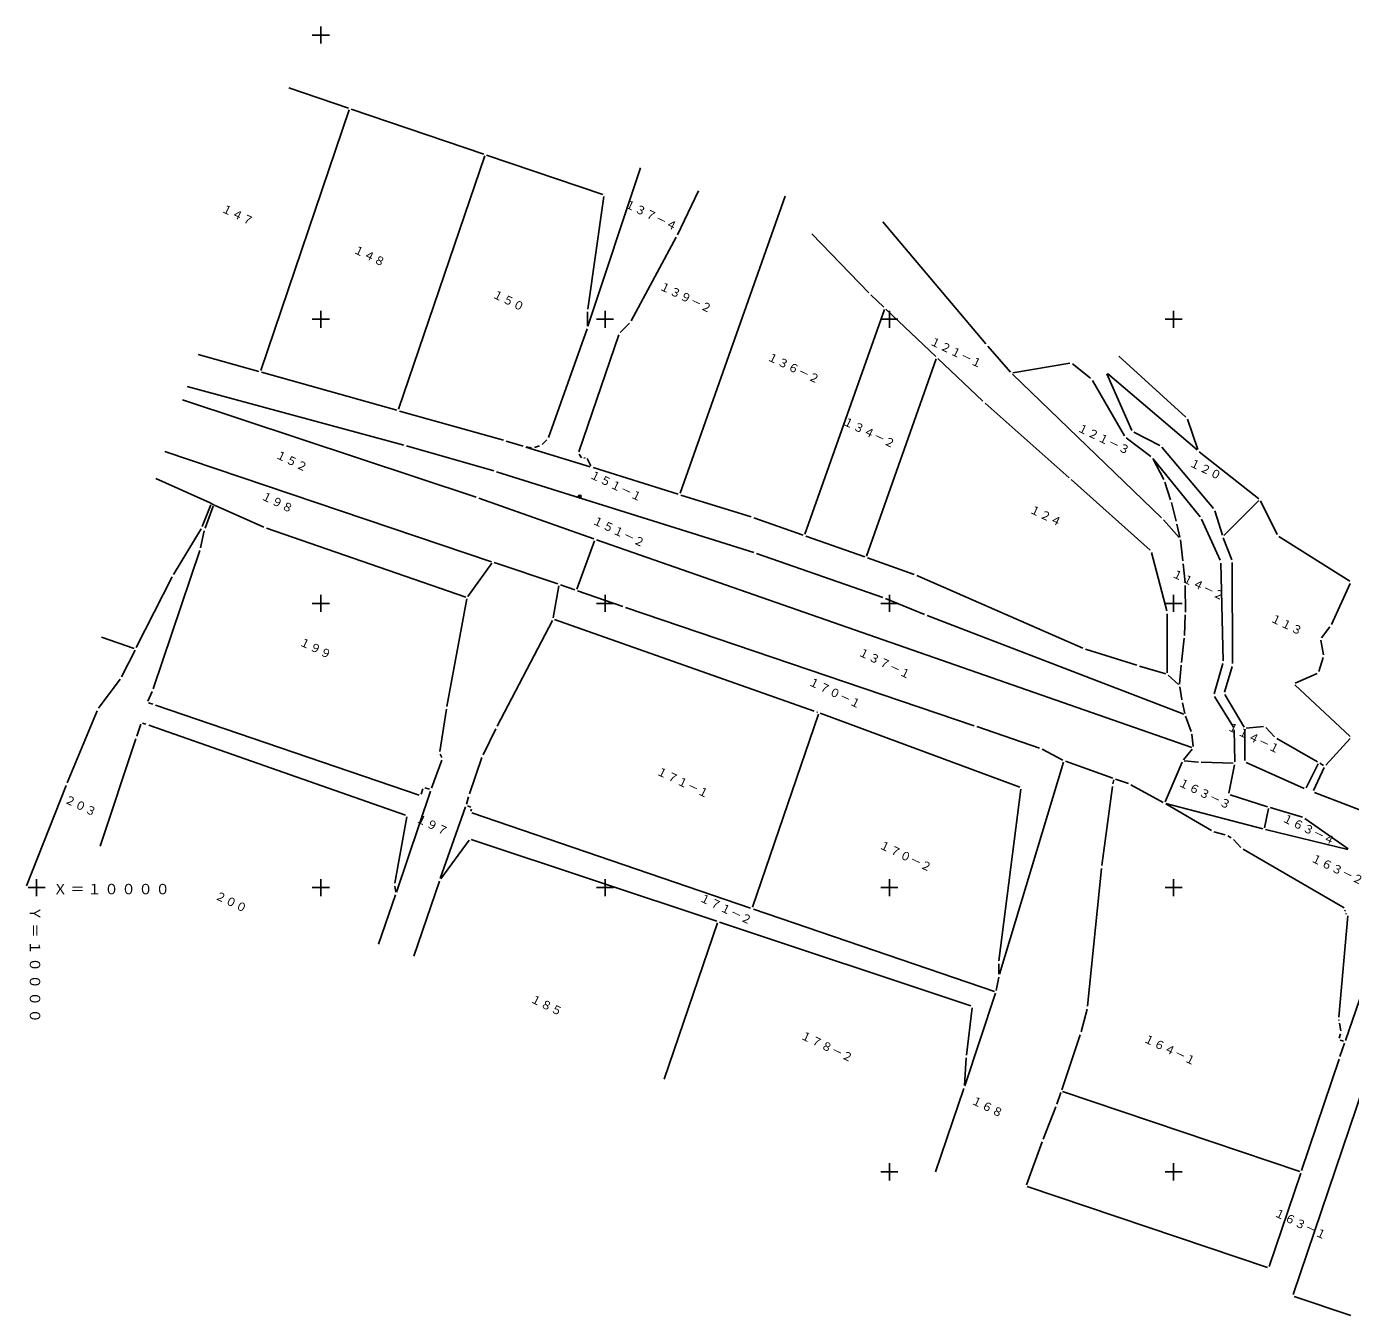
# Model space of a CAD drawing. Units: millimetres, scale not verified. Extents: x -217956 to 172735, y -134740 to 150066.
# Drawn here: x -217956 to 14934, y -76710 to 150066 of the extents above; entities that cross this region are included whole.
import ezdxf
from ezdxf.enums import TextEntityAlignment as Align

# ---------------------------------------------------------------- set-up
doc = ezdxf.new("R2010")
doc.units = ezdxf.units.MM
doc.header["$LTSCALE"] = 1000
doc.header["$PDMODE"] = 32
doc.header["$PDSIZE"] = 500
doc.layers.add('3-0', color=6, linetype='Continuous')
doc.layers.add('3-1', color=6, linetype='Continuous')
doc.styles.add('ＭＳ ゴシック', font='')
doc.styles.get('ＭＳ ゴシック').set_extended_font_data('MS Gothic')

msp = doc.modelspace()

# ---------------------------------------------------------------- linework, layer by layer
at = {"layer": '3-0'}
for p, q in [((-161334, 135699), (-171796, 139252)), ((-176750, 89537), (-161178, 135382)), ((-137514, 127607), (-160861, 135538)), ((-152498, 82718), (-137358, 127290)), ((-116598, 120503), (-137041, 127446)), ((-109959, 125206), (-119200, 97335)), ((-99732, 121156), (-103434, 113435)), ((-119247, 100338), (-116397, 120175)), ((-103000, 67949), (-84533, 120207)), ((-67309, 115705), (-49201, 94218)), ((-103661, 112990), (-111577, 98258)), ((-69768, 103178), (-79833, 113608)), ((-67162, 100688), (-69413, 102826)), ((-81040, 60729), (-67064, 100280)), ((-66799, 100343), (-58020, 92008)), ((-119279, 97348), (-119282, 99841)), ((-111873, 97862), (-113511, 96244)), ((-126152, 77730), (-119362, 96862)), ((-113770, 95831), (-120807, 75248)), ((-48876, 93838), (-44894, 89255)), ((-187779, 92379), (-177071, 89368)), ((-57922, 91600), (-70186, 56893)), ((-57657, 91663), (-49723, 84132)), ((-34435, 90845), (-44484, 89109)), ((-25840, 92056), (-14008, 81360)), ((-176590, 89233), (-152819, 82549)), ((-44550, 88893), (-18310, 63644)), ((-33993, 90732), (-30783, 88168)), ((-27916, 88972), (-23523, 79010)), ((-12047, 75561), (-27827, 89038)), ((-189707, 86725), (-151606, 76422)), ((-30463, 87795), (-24851, 78041)), ((-138848, 67253), (-190505, 84385)), ((-152337, 82414), (-134043, 77270)), ((-49354, 83794), (-34552, 70684)), ((-13742, 80955), (-11938, 75636)), ((-133563, 77129), (-130576, 76211)), ((-127271, 76538), (-126419, 77325)), ((-24526, 77675), (-20184, 74435)), ((-23199, 78668), (-18623, 76343)), ((-193614, 75267), (-136175, 55912)), ((-151125, 76288), (-135779, 71873)), ((-118786, 72601), (-130098, 76065)), ((-130091, 76096), (-129111, 75930)), ((-128627, 75968), (-127691, 76287)), ((-120742, 74809), (-120304, 74200)), ((-18239, 76039), (-9170, 65290)), ((-11661, 75244), (-1221, 66976)), ((-119928, 74094), (-119690, 74193)), ((-119344, 74068), (-118662, 72750)), ((-103322, 67787), (-118308, 72454)), ((-19865, 74065), (-17895, 70379)), ((-11525, 63818), (-19826, 74091)), ((-185664, 66264), (-195220, 70558)), ((-135301, 71729), (-90046, 57532)), ((-34179, 70351), (-20322, 57960)), ((-17703, 69920), (-16721, 66780)), ((-90470, 63787), (-102844, 67639)), ((-187028, 62126), (-185528, 65929)), ((-185106, 65689), (-186543, 61833)), ((-184802, 65799), (-185653, 66285)), ((-176217, 61992), (-184791, 65821)), ((-118169, 59901), (-138376, 67091)), ((-16583, 66299), (-15735, 63022)), ((-7362, 60512), (-1202, 66645)), ((-914, 66597), (2026, 60686)), ((-81359, 60577), (-89995, 63629)), ((-17963, 63285), (-15197, 60193)), ((-8006, 56150), (-11265, 63396)), ((-8935, 64860), (-7613, 60575)), ((-192088, 53656), (-187249, 61679)), ((-186682, 61354), (-187321, 58371)), ((-140681, 49679), (-175753, 61809)), ((-15616, 62536), (-15086, 60251)), ((-121165, 51100), (-118021, 59583)), ((-117698, 59735), (-12986, 23219)), ((-70505, 56741), (-80887, 60410)), ((-15001, 59759), (-14559, 56035)), ((-7449, 60103), (-5959, 56245)), ((2348, 60328), (14787, 52459)), ((-187453, 57889), (-195661, 33540)), ((-89571, 57375), (-67345, 49596)), ((-61812, 53670), (-70033, 56574)), ((-20073, 57551), (-17373, 47250)), ((-136084, 55629), (-140298, 49800)), ((-124492, 51992), (-135701, 55752)), ((-14505, 55538), (-14175, 52226)), ((-7491, 38464), (-7897, 55672)), ((-5869, 55762), (-5834, 37974)), ((-198637, 40795), (-192330, 53219)), ((-125288, 46044), (-124298, 51667)), ((-124019, 51831), (-121488, 50948)), ((-32128, 40715), (-61347, 53486)), ((-14149, 51727), (-14121, 47047)), ((11579, 44878), (14894, 52098)), ((-143992, 30437), (-140490, 49352)), ((-121016, 50784), (-113049, 48005)), ((-66877, 49420), (-59977, 46631)), ((-112576, 47843), (-51260, 27054)), ((-17311, 46758), (-17338, 36372)), ((-135150, 26951), (-125446, 45576)), ((-79407, 29630), (-125095, 45715)), ((-59512, 46448), (-14413, 29067)), ((-14130, 46547), (-14280, 42927)), ((9802, 42541), (11320, 44455)), ((-204751, 42606), (-198987, 40653)), ((-14317, 42428), (-14783, 38175)), ((10162, 39530), (9692, 42099)), ((-201242, 35663), (-198863, 40349)), ((-22672, 37697), (-31661, 40539)), ((-17579, 36193), (-22194, 37551)), ((-14832, 37678), (-15125, 34380)), ((-9035, 32656), (-7552, 37973)), ((-5905, 37484), (-7235, 32983)), ((9347, 36567), (10132, 39046)), ((-205270, 30123), (-201503, 35239)), ((-15332, 34299), (-17154, 35954)), ((5189, 34534), (9042, 36228)), ((-195845, 33076), (-196635, 31352)), ((-14712, 31593), (-15105, 33885)), ((14860, 25140), (5142, 34262)), ((-196499, 31058), (-195732, 30844)), ((-195255, 30695), (-148857, 14844)), ((-14230, 29222), (-14619, 31102)), ((-5666, 26798), (-8971, 32202)), ((-7178, 32528), (-3784, 26799)), ((-210771, 17008), (-205514, 29691)), ((-145230, 22522), (-144076, 29944)), ((-90263, -4883), (-78651, 29088)), ((-78804, 29411), (-78936, 29460)), ((-43246, 16224), (-78335, 29237)), ((-14092, 28743), (-13068, 26031)), ((-197866, 27327), (-198552, 25199)), ((-196939, 27314), (-197550, 27494)), ((-151260, 11342), (-196464, 27161)), ((-137650, 21935), (-135377, 26505)), ((-50786, 26893), (-39774, 23118)), ((-5437, 20692), (-5532, 26335)), ((-3657, 26334), (-3652, 20922)), ((-3408, 26607), (-356, 26894)), ((63, 26733), (1569, 25098)), ((-198707, 24724), (-204973, 5871)), ((-12958, 25548), (-12771, 23386)), ((1956, 24791), (9127, 20717)), ((10578, 20095), (14873, 24785)), ((-146735, 16037), (-144913, 20982)), ((-144923, 21447), (-145172, 22044)), ((-140061, 15042), (-137843, 21474)), ((-39316, 22920), (-35679, 21006)), ((-12908, 22944), (-14441, 21070)), ((-35530, 20650), (-46821, -16685)), ((-26854, 17835), (-35222, 20806)), ((-17689, 13649), (-14698, 20647)), ((-14350, 20858), (-11823, 20665)), ((-11324, 20638), (-5683, 20450)), ((-5480, 20197), (-6447, 15209)), ((-3424, 20570), (6782, 15989)), ((7121, 16110), (9233, 20369)), ((10305, 19683), (8442, 15640)), ((9555, 20458), (10199, 20045)), ((-217956, -1091), (-210959, 16545)), ((-28811, 2432), (-26943, 16349)), ((-26849, 16839), (-26680, 17509)), ((-26383, 17669), (-24144, 16883)), ((-23689, 16679), (-18006, 13540)), ((-152898, -2237), (-146901, 15566)), ((-148540, 14999), (-148212, 15969)), ((-147893, 16132), (-147060, 15876)), ((-140560, 13266), (-140208, 14565)), ((-46903, -14327), (-43043, 15889)), ((-6257, 14888), (302, 12788)), ((8571, 15323), (27146, 8183)), ((-145168, 168), (-140709, 12789)), ((-140391, 12938), (-139802, 12719)), ((-139656, 12398), (-139788, 12046)), ((-139640, 11731), (-90580, -5039)), ((-17572, 13293), (-9547, 8590)), ((-494, 8913), (-17546, 13356)), ((490, 12467), (-201, 9095)), ((6474, 10961), (780, 12641)), ((-153136, -674), (-151068, 11014)), ((14529, 5381), (6918, 10746)), ((-139721, 7046), (-96546, -7337)), ((-9090, 8400), (-7125, 7881)), ((-6666, 7694), (-6036, 7338)), ((-5647, 7034), (-4334, 5649)), ((-9, 8791), (14490, 5296)), ((-145103, 134), (-140107, 6923)), ((-3946, 5342), (13809, -5002)), ((-31317, -22312), (-28870, 1935)), ((14030, -28310), (24491, 2052)), ((-153010, -2226), (-153147, -1168)), ((-149826, -13466), (-145332, -304)), ((-156013, -11357), (-153058, -2711)), ((-90107, -5201), (-47661, -19709)), ((14449, -6416), (12900, -24218)), ((13965, -5371), (13911, -5596)), ((14073, -5956), (14250, -6050)), ((-96389, -7652), (-105777, -35155)), ((-96071, -7495), (-51844, -22226)), ((-46898, -16674), (-46930, -14825)), ((-47379, -19545), (-46939, -17170)), ((-52900, -36282), (-47503, -20028)), ((-51637, -22554), (-52642, -30886)), ((-32470, -26826), (-31406, -22803)), ((12901, -24716), (12907, -24782)), ((12972, -25277), (13217, -26654)), ((-35859, -36997), (-32614, -27304)), ((13192, -27140), (12963, -27940)), ((13869, -28784), (13079, -31145)), ((13131, -28263), (13713, -28465)), ((-52686, -31384), (-52965, -36270)), ((12920, -31619), (6325, -51202)), ((18426, -32850), (4861, -73021)), ((-53060, -36756), (-58073, -51440)), ((-36713, -39549), (-36018, -37471)), ((6008, -51359), (-35701, -37314)), ((-39147, -45698), (-36885, -40019)), ((-42084, -53700), (-39325, -46165)), ((640, -68086), (6165, -51676)), ((-41933, -54014), (323, -68243)), ((5018, -73338), (15004, -76710))]:
    msp.add_line(p, q, dxfattribs=at)
at = {"layer": '3-0', "color": 7}
msp.add_point((-120646, 67350), dxfattribs=at)
at = {"layer": '3-1'}
for p, q in [((-166181, 147066), (-166181, 150066)), ((-164681, 148566), (-167681, 148566)), ((-164680, 98566), (-167680, 98566)), ((-166180, 97066), (-166180, 100066)), ((-114680, 98566), (-117680, 98566)), ((-116180, 97066), (-116181, 100066)), ((-64680, 98567), (-67680, 98567)), ((-66181, 97067), (-66180, 100067)), ((-14680, 98567), (-17680, 98567)), ((-16180, 97067), (-16181, 100067)), ((-166180, 47066), (-166180, 50066)), ((-116180, 47066), (-116180, 50066)), ((-66180, 47067), (-66180, 50067)), ((-16180, 47067), (-16180, 50067)), ((-164680, 48566), (-167680, 48566)), ((-114680, 48566), (-117680, 48566)), ((-64680, 48567), (-67680, 48567)), ((-14680, 48567), (-17680, 48567)), ((-216179, -2935), (-216180, 65)), ((-166179, -2934), (-166179, 66)), ((-116180, -2934), (-116180, 66)), ((-66180, -2933), (-66180, 67)), ((-16180, -2933), (-16180, 67)), ((-214679, -1435), (-217679, -1435)), ((-164680, -1434), (-167679, -1434)), ((-114679, -1434), (-117680, -1434)), ((-64680, -1433), (-67680, -1433)), ((-14680, -1433), (-17680, -1433)), ((-66179, -52933), (-66179, -49933)), ((-16179, -52933), (-16179, -49933)), ((-64679, -51433), (-67679, -51433)), ((-14679, -51433), (-17679, -51433))]:
    msp.add_line(p, q, dxfattribs=at)

# ---------------------------------------------------------------- texts
at = {"layer": '3-0', "style": 'ＭＳ ゴシック'}
for s, rotation, p in [('１３７－４', 334.48, (-113130, 117976)), ('１４７', 334.48, (-184044, 117165)), ('１４８', 334.48, (-160843, 109946)), ('１３９－２', 334.48, (-106991, 103494)), ('１５０', 334.48, (-136389, 102092)), ('１２１－１', 334.48, (-59449, 93812)), ('１３６－２', 334.48, (-88041, 91067)), ('１３４－２', 334.48, (-74746, 79719)), ('１２１－３', 334.48, (-33491, 78579)), ('１５２', 334.48, (-174515, 73855)), ('１２０', 334.48, (-13772, 72410)), ('１５１－１', 334.48, (-119276, 70346)), ('１９８', 334.48, (-177047, 66598)), ('１２４', 334.479, (-41903, 64226)), ('１５１－２', 334.48, (-118790, 62286)), ('１１４－２', 334.48, (-16847, 52941)), ('１１３', 334.48, (478, 45080)), ('１９９', 334.48, (-170329, 40913)), ('１３７－１', 334.48, (-72010, 39116)), ('１７０－１', 334.48, (-80763, 33909)), ('１１４－１', 334.48, (-7085, 26003)), ('１７１－１', 334.48, (-107508, 18167)), ('１６３－３', 334.48, (-15719, 16181)), ('２０３', 334.48, (-211642, 13212)), ('１９７', 334.48, (-149817, 9828)), ('１６３－４', 334.48, (2547, 9919)), ('１７０－２', 334.48, (-68335, 5192)), ('１６３－２', 334.48, (7600, 2877)), ('２００', 334.48, (-185169, -3715)), ('１７１－２', 334.48, (-99945, -4101)), ('１８５', 334.479, (-129703, -21882)), ('１７８－２', 334.48, (-82182, -28310)), ('１６４－１', 334.48, (-21854, -28864)), ('１６８', 334.48, (-52159, -39748)), ('１６３－１', 334.48, (1132, -59515))]:
    msp.add_text(s, height=1466, rotation=rotation, dxfattribs=at).set_placement(p, align=Align.BOTTOM_LEFT)
at = {"layer": '3-1', "char_height": 1833, "attachment_point": 7, "style": 'ＭＳ ゴシック'}
for s, insert, rotation in [('\\T1.2;Ｘ＝１００００', (-213253, -2634), 0.001), ('\\T1.2;Ｙ＝１００００', (-217404, -4728), 270)]:
    msp.add_mtext(s, dxfattribs=dict(at, insert=insert, rotation=rotation))

doc.saveas('drawing.dxf')
